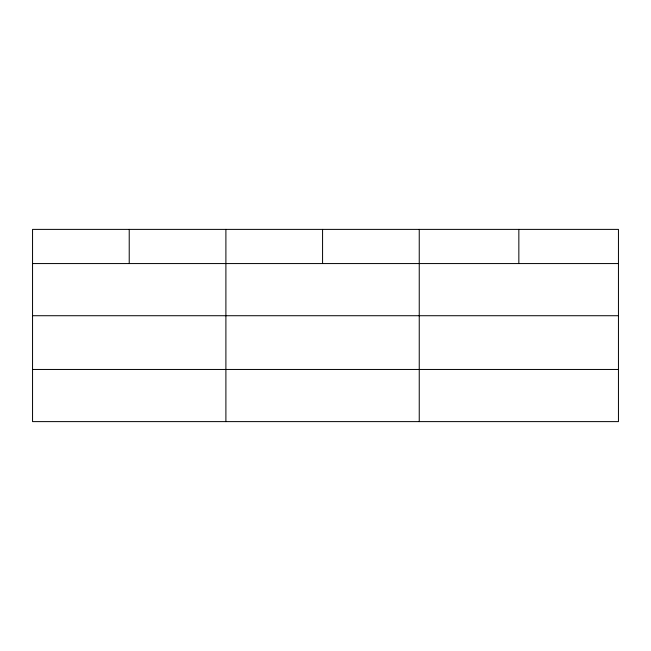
<?xml version="1.0" encoding="UTF-8"?>
<svg xmlns="http://www.w3.org/2000/svg" width="651" height="651" viewBox="0 0 651 651"><rect width="100%" height="100%" fill="white"/><g stroke="black" fill="none" stroke-linecap="round" stroke-linejoin="round"><path stroke-width="0.98" d="M618.45 315.719L618.45 229.388L32.55 229.388L32.55 421.612L618.45 421.612L618.45 315.719L32.55 315.719M32.55 263.565L618.45 263.565M32.55 369.459L618.45 369.459M518.847 229.388L518.847 263.565M419.244 229.388L419.244 421.612M322.57 229.388L322.57 263.565M225.897 229.388L225.897 421.612M129.224 229.388L129.224 263.565"/></g></svg>
